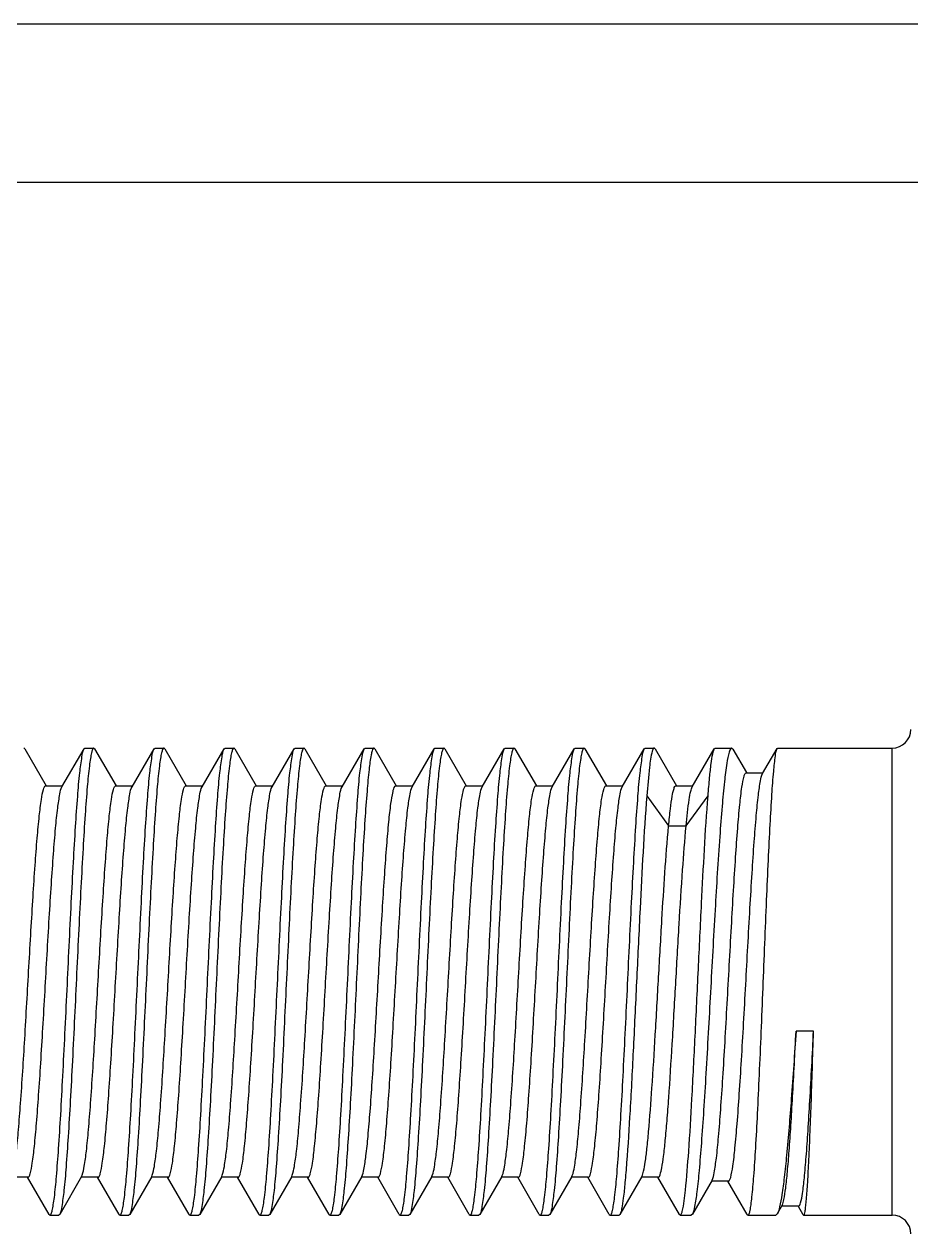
# Model space of a CAD drawing. Extents: x 27938 to 1042331, y -235042 to 1535213.
# Drawn here: x 725276.3 to 725431.6, y 744957.1 to 745168.9 of the extents above; entities that cross this region are included whole.
import ezdxf

# ---------------------------------------------------------------- set-up
doc = ezdxf.new("R2010")
doc.units = 0
doc.header["$LTSCALE"] = 1000
doc.header["$MEASUREMENT"] = 0

msp = doc.modelspace()

# ---------------------------------------------------------------- linework, layer by layer
for p, q in [((726415.84, 745168.86), (724969.55, 745168.85)), ((726415.84, 745141.15), (725271.73, 745141.15)), ((725276.37, 745041.96), (725276.2, 745042.1)), ((725276.37, 745041.96), (725280.13, 745035.48)), ((725282.9, 745035.31), (725286.77, 745041.96)), ((725286.77, 745041.96), (725286.93, 745042.1)), ((725286.93, 745042.1), (725288.47, 745042.1)), ((725286.93, 745042.1), (725288.47, 745042.1)), ((725288.47, 745042.1), (725288.45, 745042.1)), ((725288.63, 745041.96), (725288.47, 745042.1)), ((725288.63, 745041.96), (725292.39, 745035.48)), ((725295.17, 745035.31), (725299.04, 745041.96)), ((725299.04, 745041.96), (725299.2, 745042.1)), ((725299.2, 745042.1), (725300.74, 745042.1)), ((725299.2, 745042.1), (725300.74, 745042.1)), ((725300.74, 745042.1), (725300.71, 745042.1)), ((725300.9, 745041.96), (725300.74, 745042.1)), ((725300.9, 745041.96), (725304.66, 745035.48)), ((725307.44, 745035.31), (725311.31, 745041.96)), ((725311.31, 745041.96), (725311.47, 745042.1)), ((725311.47, 745042.1), (725313, 745042.1)), ((725311.47, 745042.1), (725313, 745042.1)), ((725313, 745042.1), (725312.98, 745042.1)), ((725313.16, 745041.96), (725313, 745042.1)), ((725313.16, 745041.96), (725316.92, 745035.48)), ((725319.7, 745035.31), (725323.57, 745041.96)), ((725323.57, 745041.96), (725323.73, 745042.1)), ((725323.73, 745042.1), (725325.27, 745042.1)), ((725323.73, 745042.1), (725325.27, 745042.1)), ((725325.27, 745042.1), (725325.25, 745042.1)), ((725325.43, 745041.96), (725325.27, 745042.1)), ((725325.43, 745041.96), (725329.19, 745035.48)), ((725331.97, 745035.31), (725335.84, 745041.96)), ((725335.84, 745041.96), (725336, 745042.1)), ((725336, 745042.1), (725337.54, 745042.1)), ((725336, 745042.1), (725337.43, 745042.1)), ((725337.48, 745042.09), (725337.43, 745042.04)), ((725337.54, 745042.1), (725337.48, 745042.09)), ((725337.7, 745041.96), (725337.54, 745042.1)), ((725337.7, 745041.96), (725341.46, 745035.48)), ((725344.24, 745035.31), (725348.11, 745041.96)), ((725348.11, 745041.96), (725348.16, 745042.04)), ((725348.16, 745042.04), (725348.21, 745042.09)), ((725348.21, 745042.09), (725348.27, 745042.1)), ((725348.27, 745042.1), (725349.8, 745042.1)), ((725348.27, 745042.1), (725349.8, 745042.1)), ((725349.8, 745042.1), (725349.78, 745042.1)), ((725349.96, 745041.96), (725349.8, 745042.1)), ((725349.96, 745041.96), (725353.72, 745035.48)), ((725356.5, 745035.31), (725360.37, 745041.96)), ((725360.37, 745041.96), (725360.53, 745042.1)), ((725360.53, 745042.1), (725362.07, 745042.1)), ((725360.53, 745042.1), (725362.07, 745042.1)), ((725362.07, 745042.1), (725362.05, 745042.1)), ((725362.23, 745041.96), (725362.07, 745042.1)), ((725362.23, 745041.96), (725365.99, 745035.48)), ((725368.77, 745035.31), (725372.64, 745041.96)), ((725372.64, 745041.96), (725372.8, 745042.1)), ((725372.8, 745042.1), (725374.34, 745042.1)), ((725372.8, 745042.1), (725374.34, 745042.1)), ((725374.34, 745042.1), (725374.31, 745042.1)), ((725374.5, 745041.96), (725374.34, 745042.1)), ((725374.5, 745041.96), (725378.26, 745035.48)), ((725381.03, 745035.31), (725384.9, 745041.96)), ((725384.9, 745041.96), (725385.07, 745042.1)), ((725385.07, 745042.1), (725386.61, 745042.1)), ((725385.07, 745042.1), (725386.61, 745042.1)), ((725386.78, 745041.96), (725386.61, 745042.1)), ((725386.78, 745041.96), (725390.53, 745035.5)), ((725393.3, 745035.33), (725397.16, 745041.97)), ((725397.16, 745041.97), (725397.32, 745042.1)), ((725397.32, 745042.1), (725400.2, 745042.1)), ((725397.32, 745042.1), (725400.2, 745042.1)), ((725400.43, 745041.9), (725400.2, 745042.1)), ((725400.43, 745041.9), (725402.8, 745037.83)), ((725405.62, 745037.63), (725408.16, 745042.01)), ((725408.16, 745042.01), (725408.26, 745042.1)), ((725408.26, 745042.1), (725428.31, 745042.1)), ((725408.26, 745042.1), (725428.31, 745042.1)), ((725428.31, 744960.32), (725428.31, 745042.1)), ((725402.73, 745037.79), (725405.71, 745037.79)), ((725280.03, 745035.48), (725283, 745035.48)), ((725292.3, 745035.48), (725295.27, 745035.48)), ((725304.56, 745035.48), (725307.53, 745035.48)), ((725316.83, 745035.48), (725319.8, 745035.48)), ((725329.09, 745035.48), (725332.07, 745035.48)), ((725341.25, 745035.43), (725341.36, 745035.48)), ((725341.36, 745035.48), (725344.33, 745035.48)), ((725353.63, 745035.48), (725356.6, 745035.48)), ((725365.89, 745035.48), (725368.86, 745035.48)), ((725378.16, 745035.48), (725381.13, 745035.48)), ((725385.33, 745033.76), (725389.16, 745028.48)), ((725390.43, 745035.5), (725393.4, 745035.5)), ((725392.22, 745028.48), (725396.06, 745033.76)), ((725389.16, 745028.48), (725392.22, 745028.48)), ((725414.54, 744992.51), (725411.47, 744992.51)), ((725276.96, 744966.95), (725273.99, 744966.95)), ((725280.64, 744960.46), (725276.87, 744966.95)), ((725286.35, 744967.11), (725282.5, 744960.46)), ((725289.23, 744966.95), (725286.26, 744966.95)), ((725286.35, 744967.11), (725286.45, 744967.33)), ((725292.91, 744960.46), (725289.13, 744966.95)), ((725298.62, 744967.11), (725294.77, 744960.46)), ((725301.5, 744966.95), (725298.52, 744966.95)), ((725298.62, 744967.11), (725298.72, 744967.32)), ((725305.17, 744960.46), (725301.4, 744966.95)), ((725310.89, 744967.11), (725307.03, 744960.46)), ((725313.76, 744966.95), (725310.79, 744966.95)), ((725310.89, 744967.11), (725310.98, 744967.31)), ((725317.44, 744960.46), (725313.67, 744966.95)), ((725323.15, 744967.11), (725319.3, 744960.46)), ((725326.03, 744966.95), (725323.06, 744966.95)), ((725323.15, 744967.11), (725323.24, 744967.31)), ((725329.71, 744960.46), (725325.93, 744966.95)), ((725335.42, 744967.11), (725331.56, 744960.46)), ((725338.29, 744966.95), (725335.32, 744966.95)), ((725341.97, 744960.46), (725338.2, 744966.95)), ((725347.69, 744967.11), (725343.83, 744960.46)), ((725350.56, 744966.95), (725347.59, 744966.95)), ((725347.69, 744967.11), (725347.77, 744967.29)), ((725354.24, 744960.46), (725350.46, 744966.95)), ((725359.95, 744967.11), (725356.1, 744960.46)), ((725362.83, 744966.95), (725359.86, 744966.95)), ((725359.95, 744967.11), (725360.03, 744967.28)), ((725366.51, 744960.46), (725362.73, 744966.95)), ((725372.22, 744967.11), (725368.36, 744960.46)), ((725375.09, 744966.95), (725372.12, 744966.95)), ((725372.22, 744967.11), (725372.29, 744967.27)), ((725378.77, 744960.46), (725375, 744966.95)), ((725384.48, 744967.11), (725380.63, 744960.46)), ((725387.36, 744966.95), (725384.39, 744966.95)), ((725391.04, 744960.46), (725387.26, 744966.95)), ((725396.77, 744966.43), (725393.32, 744960.5)), ((725399.65, 744966.27), (725396.67, 744966.27)), ((725402.94, 744960.44), (725399.55, 744966.27)), ((725409.05, 744962.04), (725408.19, 744960.57)), ((725411.95, 744961.9), (725408.96, 744961.9)), ((725412.74, 744960.39), (725411.88, 744961.86)), ((725280.64, 744960.46), (725280.8, 744960.32)), ((725280.8, 744960.32), (725280.82, 744960.33)), ((725280.8, 744960.32), (725282.34, 744960.32)), ((725280.8, 744960.32), (725282.34, 744960.32)), ((725282.5, 744960.46), (725282.34, 744960.32)), ((725292.91, 744960.46), (725293.07, 744960.32)), ((725293.07, 744960.32), (725293.09, 744960.33)), ((725293.07, 744960.32), (725294.6, 744960.32)), ((725293.07, 744960.32), (725294.6, 744960.32)), ((725294.77, 744960.46), (725294.6, 744960.32)), ((725305.17, 744960.46), (725305.33, 744960.32)), ((725305.33, 744960.32), (725305.36, 744960.33)), ((725305.33, 744960.32), (725306.87, 744960.32)), ((725305.33, 744960.32), (725306.87, 744960.32)), ((725307.03, 744960.46), (725306.87, 744960.32)), ((725317.44, 744960.46), (725317.6, 744960.32)), ((725317.6, 744960.32), (725317.62, 744960.33)), ((725317.6, 744960.32), (725319.14, 744960.32)), ((725317.6, 744960.32), (725319.14, 744960.32)), ((725319.3, 744960.46), (725319.14, 744960.32)), ((725329.71, 744960.46), (725329.87, 744960.32)), ((725329.87, 744960.32), (725329.89, 744960.33)), ((725329.87, 744960.32), (725331.4, 744960.32)), ((725329.87, 744960.32), (725331.4, 744960.32)), ((725331.56, 744960.46), (725331.4, 744960.32)), ((725341.97, 744960.46), (725342.13, 744960.32)), ((725342.13, 744960.32), (725342.16, 744960.33)), ((725342.13, 744960.32), (725343.67, 744960.32)), ((725342.13, 744960.32), (725343.67, 744960.32)), ((725343.83, 744960.46), (725343.67, 744960.32)), ((725354.24, 744960.46), (725354.4, 744960.32)), ((725354.4, 744960.32), (725354.42, 744960.33)), ((725354.4, 744960.32), (725355.94, 744960.32)), ((725354.4, 744960.32), (725355.94, 744960.32)), ((725356.1, 744960.46), (725355.94, 744960.32)), ((725366.51, 744960.46), (725366.67, 744960.32)), ((725366.67, 744960.32), (725366.69, 744960.33)), ((725366.67, 744960.32), (725368.2, 744960.32)), ((725366.67, 744960.32), (725368.2, 744960.32)), ((725368.36, 744960.46), (725368.2, 744960.32)), ((725378.77, 744960.46), (725378.93, 744960.32)), ((725378.93, 744960.32), (725378.95, 744960.33)), ((725378.93, 744960.32), (725380.47, 744960.32)), ((725378.93, 744960.32), (725380.47, 744960.32)), ((725380.63, 744960.46), (725380.47, 744960.32)), ((725391.04, 744960.46), (725391.2, 744960.32)), ((725391.2, 744960.32), (725393.12, 744960.32)), ((725391.2, 744960.32), (725393.12, 744960.32)), ((725393.32, 744960.5), (725393.12, 744960.32)), ((725402.94, 744960.44), (725403.07, 744960.32)), ((725403.07, 744960.32), (725403.09, 744960.33)), ((725403.07, 744960.32), (725407.91, 744960.32)), ((725403.07, 744960.32), (725407.91, 744960.32)), ((725408.19, 744960.57), (725407.91, 744960.32)), ((725412.74, 744960.39), (725412.81, 744960.32)), ((725412.81, 744960.32), (725412.82, 744960.33)), ((725412.81, 744960.32), (725428.31, 744960.32)), ((725412.81, 744960.32), (725428.31, 744960.32))]:
    msp.add_line(p, q)
for centre, start, end in [((725428.31, 745045.37), 270, 0), ((725428.31, 744957.05), 0, 90)]:
    msp.add_arc(centre, 3.27, start, end)
for points, knots in [([(725280.82, 744960.33), (725280.92, 744960.35), (725281.07, 744960.68), (725281.23, 744961.25), (725281.41, 744962.24), (725281.68, 744964.2), (725281.99, 744967.49), (725282.35, 744972.3), (725282.71, 744978.17), (725283.07, 744984.87), (725283.44, 744992.16), (725283.92, 745002.29), (725284.39, 745012.31), (725284.9, 745021.85), (725285.25, 745028.05), (725285.62, 745033.28), (725285.95, 745037.37), (725286.34, 745040.1), (725286.54, 745041.55), (725286.77, 745041.96)], [0, 0, 0, 0, 0.003606, 0.011247, 0.023193, 0.039402, 0.084085, 0.143776, 0.216348, 0.299195, 0.389329, 0.483501, 0.670341, 0.756263, 0.832981, 0.897738, 0.948217, 0.982646, 1, 1, 1, 1]), ([(725288.45, 745042.1), (725288.35, 745042.07), (725288.2, 745041.74), (725288.04, 745041.17), (725287.86, 745040.19), (725287.6, 745038.23), (725287.28, 745034.94), (725286.93, 745030.12), (725286.57, 745024.25), (725286.2, 745017.55), (725285.84, 745010.26), (725285.35, 745000.14), (725284.88, 744990.12), (725284.38, 744980.59), (725284.02, 744974.38), (725283.65, 744969.15), (725283.33, 744965.06), (725282.94, 744962.32), (725282.74, 744960.88), (725282.5, 744960.46)], [0, 0, 0, 0, 0.003611, 0.011257, 0.023206, 0.039418, 0.084102, 0.143789, 0.216352, 0.299187, 0.389308, 0.483467, 0.670284, 0.756201, 0.832919, 0.897682, 0.948173, 0.982621, 1, 1, 1, 1]), ([(725293.09, 744960.33), (725293.19, 744960.35), (725293.34, 744960.68), (725293.5, 744961.25), (725293.68, 744962.24), (725293.94, 744964.2), (725294.26, 744967.49), (725294.61, 744972.3), (725294.97, 744978.17), (725295.34, 744984.87), (725295.7, 744992.16), (725296.19, 745002.29), (725296.66, 745012.31), (725297.16, 745021.85), (725297.52, 745028.05), (725297.89, 745033.28), (725298.21, 745037.37), (725298.6, 745040.1), (725298.8, 745041.55), (725299.04, 745041.96)], [0, 0, 0, 0, 0.003605, 0.011245, 0.02319, 0.039399, 0.084083, 0.143774, 0.216346, 0.299192, 0.389329, 0.483503, 0.670341, 0.756263, 0.832983, 0.89774, 0.948218, 0.982646, 1, 1, 1, 1]), ([(725300.71, 745042.1), (725300.62, 745042.07), (725300.47, 745041.74), (725300.31, 745041.17), (725300.13, 745040.19), (725299.86, 745038.23), (725299.55, 745034.94), (725299.19, 745030.12), (725298.83, 745024.25), (725298.47, 745017.55), (725298.1, 745010.26), (725297.62, 745000.14), (725297.14, 744990.12), (725296.64, 744980.59), (725296.29, 744974.38), (725295.92, 744969.15), (725295.59, 744965.06), (725295.2, 744962.32), (725295, 744960.88), (725294.77, 744960.46)], [0, 0, 0, 0, 0.00361, 0.011255, 0.023204, 0.039415, 0.084097, 0.14378, 0.216342, 0.299177, 0.389299, 0.483455, 0.670274, 0.756194, 0.832913, 0.897676, 0.948169, 0.98262, 1, 1, 1, 1]), ([(725305.36, 744960.33), (725305.45, 744960.35), (725305.61, 744960.68), (725305.76, 744961.25), (725305.94, 744962.24), (725306.21, 744964.2), (725306.52, 744967.49), (725306.88, 744972.31), (725307.24, 744978.17), (725307.6, 744984.87), (725307.97, 744992.17), (725308.45, 745002.29), (725308.93, 745012.31), (725309.43, 745021.85), (725309.79, 745028.05), (725310.15, 745033.28), (725310.48, 745037.37), (725310.87, 745040.1), (725311.07, 745041.55), (725311.31, 745041.96)], [0, 0, 0, 0, 0.003606, 0.011248, 0.023195, 0.039406, 0.084093, 0.143786, 0.216358, 0.299206, 0.389346, 0.483519, 0.670351, 0.756273, 0.832991, 0.897744, 0.948219, 0.982646, 1, 1, 1, 1]), ([(725312.98, 745042.1), (725312.89, 745042.07), (725312.73, 745041.74), (725312.57, 745041.17), (725312.4, 745040.19), (725312.13, 745038.23), (725311.82, 745034.94), (725311.46, 745030.12), (725311.1, 745024.25), (725310.73, 745017.55), (725310.37, 745010.26), (725309.88, 745000.13), (725309.41, 744990.12), (725308.91, 744980.58), (725308.55, 744974.38), (725308.18, 744969.15), (725307.86, 744965.06), (725307.47, 744962.32), (725307.27, 744960.88), (725307.03, 744960.46)], [0, 0, 0, 0, 0.003613, 0.011261, 0.023214, 0.039428, 0.084117, 0.143805, 0.21637, 0.299211, 0.389338, 0.483496, 0.670304, 0.756216, 0.832931, 0.89769, 0.948176, 0.982622, 1, 1, 1, 1]), ([(725317.62, 744960.33), (725317.72, 744960.35), (725317.87, 744960.68), (725318.03, 744961.25), (725318.21, 744962.24), (725318.48, 744964.2), (725318.79, 744967.49), (725319.15, 744972.3), (725319.51, 744978.17), (725319.87, 744984.87), (725320.23, 744992.16), (725320.72, 745002.29), (725321.19, 745012.31), (725321.69, 745021.84), (725322.05, 745028.05), (725322.42, 745033.28), (725322.75, 745037.37), (725323.14, 745040.1), (725323.33, 745041.55), (725323.57, 745041.96)], [0, 0, 0, 0, 0.003605, 0.011245, 0.02319, 0.039398, 0.084078, 0.143767, 0.216337, 0.299182, 0.389315, 0.483487, 0.670329, 0.756258, 0.83298, 0.897737, 0.948214, 0.982645, 1, 1, 1, 1]), ([(725325.25, 745042.1), (725325.15, 745042.07), (725325, 745041.74), (725324.84, 745041.17), (725324.66, 745040.19), (725324.4, 745038.23), (725324.08, 745034.94), (725323.73, 745030.12), (725323.36, 745024.25), (725323, 745017.55), (725322.64, 745010.26), (725322.15, 745000.14), (725321.68, 744990.12), (725321.18, 744980.59), (725320.82, 744974.38), (725320.45, 744969.15), (725320.13, 744965.06), (725319.74, 744962.32), (725319.54, 744960.88), (725319.3, 744960.46)], [0, 0, 0, 0, 0.00361, 0.011255, 0.023204, 0.039414, 0.084096, 0.14378, 0.216342, 0.299175, 0.389295, 0.483453, 0.670272, 0.756195, 0.832918, 0.89768, 0.94817, 0.98262, 1, 1, 1, 1]), ([(725329.89, 744960.33), (725329.99, 744960.35), (725330.14, 744960.68), (725330.3, 744961.25), (725330.48, 744962.24), (725330.74, 744964.2), (725331.06, 744967.49), (725331.41, 744972.31), (725331.77, 744978.18), (725332.14, 744984.87), (725332.5, 744992.17), (725332.99, 745002.3), (725333.46, 745012.31), (725333.96, 745021.85), (725334.32, 745028.05), (725334.69, 745033.28), (725335.01, 745037.37), (725335.4, 745040.1), (725335.6, 745041.55), (725335.84, 745041.96)], [0, 0, 0, 0, 0.003608, 0.011251, 0.0232, 0.039412, 0.0841, 0.143792, 0.216367, 0.299219, 0.389359, 0.483531, 0.670361, 0.756279, 0.832994, 0.897747, 0.94822, 0.982647, 1, 1, 1, 1]), ([(725337.43, 745042.04), (725337.34, 745041.93), (725337.2, 745041.54), (725336.92, 745040.33), (725336.64, 745037.94), (725336.28, 745034.16), (725335.93, 745029.2), (725335.57, 745023.27), (725335.22, 745016.56), (725334.86, 745009.31), (725334.38, 744999.32), (725333.91, 744989.47), (725333.42, 744980.12), (725333.06, 744974.05), (725332.7, 744968.95), (725332.38, 744964.95), (725332, 744962.28), (725331.8, 744960.87), (725331.56, 744960.46)], [0, 0, 0, 0, 0.005244, 0.014609, 0.045815, 0.092875, 0.154195, 0.22765, 0.310678, 0.400368, 0.493572, 0.677434, 0.761652, 0.836715, 0.899999, 0.949307, 0.982964, 1, 1, 1, 1]), ([(725342.16, 744960.33), (725342.25, 744960.35), (725342.4, 744960.68), (725342.56, 744961.25), (725342.74, 744962.23), (725343.01, 744964.19), (725343.32, 744967.48), (725343.68, 744972.3), (725344.04, 744978.17), (725344.4, 744984.87), (725344.77, 744992.16), (725345.25, 745002.29), (725345.73, 745012.31), (725346.23, 745021.84), (725346.58, 745028.05), (725346.95, 745033.28), (725347.28, 745037.37), (725347.67, 745040.1), (725347.87, 745041.55), (725348.11, 745041.96)], [0, 0, 0, 0, 0.003598, 0.011231, 0.023168, 0.039371, 0.084041, 0.143721, 0.216288, 0.299135, 0.389272, 0.483446, 0.670301, 0.756235, 0.832961, 0.897725, 0.94821, 0.982644, 1, 1, 1, 1]), ([(725349.78, 745042.1), (725349.68, 745042.07), (725349.53, 745041.74), (725349.37, 745041.17), (725349.19, 745040.19), (725348.93, 745038.23), (725348.61, 745034.94), (725348.26, 745030.12), (725347.9, 745024.25), (725347.53, 745017.55), (725347.17, 745010.26), (725346.68, 745000.14), (725346.21, 744990.12), (725345.71, 744980.59), (725345.35, 744974.38), (725344.98, 744969.15), (725344.66, 744965.06), (725344.27, 744962.32), (725344.07, 744960.88), (725343.83, 744960.46)], [0, 0, 0, 0, 0.00361, 0.011255, 0.023204, 0.039415, 0.0841, 0.143787, 0.21635, 0.299184, 0.389308, 0.483468, 0.670284, 0.7562, 0.83292, 0.897683, 0.948173, 0.982621, 1, 1, 1, 1]), ([(725354.42, 744960.33), (725354.52, 744960.35), (725354.67, 744960.68), (725354.83, 744961.25), (725355.01, 744962.24), (725355.27, 744964.2), (725355.59, 744967.49), (725355.94, 744972.3), (725356.31, 744978.17), (725356.67, 744984.87), (725357.03, 744992.16), (725357.52, 745002.29), (725357.99, 745012.31), (725358.49, 745021.85), (725358.85, 745028.05), (725359.22, 745033.28), (725359.54, 745037.37), (725359.93, 745040.1), (725360.13, 745041.55), (725360.37, 745041.96)], [0, 0, 0, 0, 0.003606, 0.011247, 0.023192, 0.039401, 0.084085, 0.143776, 0.216348, 0.299195, 0.38933, 0.483503, 0.670342, 0.756264, 0.832982, 0.897739, 0.948217, 0.982647, 1, 1, 1, 1]), ([(725362.05, 745042.1), (725361.95, 745042.07), (725361.8, 745041.74), (725361.64, 745041.17), (725361.46, 745040.19), (725361.19, 745038.23), (725360.88, 745034.94), (725360.52, 745030.12), (725360.16, 745024.25), (725359.8, 745017.55), (725359.44, 745010.26), (725358.95, 745000.14), (725358.48, 744990.12), (725357.98, 744980.59), (725357.62, 744974.38), (725357.25, 744969.15), (725356.92, 744965.06), (725356.54, 744962.32), (725356.33, 744960.88), (725356.1, 744960.46)], [0, 0, 0, 0, 0.003611, 0.011257, 0.023206, 0.039418, 0.084102, 0.143788, 0.216352, 0.299187, 0.389308, 0.483466, 0.670283, 0.7562, 0.832918, 0.897681, 0.948172, 0.982621, 1, 1, 1, 1]), ([(725366.69, 744960.33), (725366.78, 744960.35), (725366.94, 744960.68), (725367.09, 744961.25), (725367.27, 744962.24), (725367.54, 744964.2), (725367.85, 744967.49), (725368.21, 744972.3), (725368.57, 744978.17), (725368.93, 744984.87), (725369.3, 744992.16), (725369.79, 745002.29), (725370.26, 745012.31), (725370.76, 745021.85), (725371.12, 745028.05), (725371.49, 745033.28), (725371.81, 745037.37), (725372.2, 745040.1), (725372.4, 745041.55), (725372.64, 745041.96)], [0, 0, 0, 0, 0.003604, 0.011244, 0.023189, 0.039398, 0.084081, 0.143773, 0.216344, 0.29919, 0.389328, 0.483502, 0.67034, 0.756263, 0.832984, 0.89774, 0.948217, 0.982646, 1, 1, 1, 1]), ([(725374.31, 745042.1), (725374.22, 745042.07), (725374.06, 745041.74), (725373.91, 745041.17), (725373.73, 745040.19), (725373.46, 745038.23), (725373.15, 745034.94), (725372.79, 745030.12), (725372.43, 745024.25), (725372.07, 745017.55), (725371.7, 745010.26), (725371.22, 745000.14), (725370.74, 744990.12), (725370.24, 744980.59), (725369.88, 744974.38), (725369.52, 744969.15), (725369.19, 744965.06), (725368.8, 744962.32), (725368.6, 744960.88), (725368.36, 744960.46)], [0, 0, 0, 0, 0.00361, 0.011255, 0.023205, 0.039416, 0.084097, 0.143781, 0.216343, 0.299178, 0.3893, 0.483456, 0.670274, 0.756195, 0.832914, 0.897676, 0.948169, 0.98262, 1, 1, 1, 1]), ([(725378.95, 744960.33), (725379.05, 744960.35), (725379.2, 744960.68), (725379.36, 744961.25), (725379.54, 744962.24), (725379.81, 744964.2), (725380.12, 744967.49), (725380.48, 744972.31), (725380.84, 744978.17), (725381.2, 744984.87), (725381.57, 744992.17), (725382.05, 745002.29), (725382.52, 745012.31), (725383.03, 745021.85), (725383.38, 745028.05), (725383.75, 745033.28), (725384.08, 745037.37), (725384.47, 745040.1), (725384.67, 745041.55), (725384.9, 745041.96)], [0, 0, 0, 0, 0.003606, 0.011247, 0.023194, 0.039404, 0.084092, 0.143784, 0.216355, 0.299204, 0.389343, 0.483517, 0.670349, 0.756272, 0.83299, 0.897744, 0.948219, 0.982646, 1, 1, 1, 1]), ([(725386.29, 745041.56), (725386.02, 745040.66), (725385.72, 745038.03), (725385.46, 745035.43), (725385.33, 745033.76)], [0, 0, 0, 0, 0.35995, 1, 1, 1, 1]), ([(725386.61, 745042.1), (725386.58, 745042.1), (725386.38, 745041.98), (725386.34, 745041.74), (725386.29, 745041.56)], [0, 0, 0, 0, 0.135051, 1, 1, 1, 1]), ([(725399.77, 745041.41), (725399.57, 745040.77), (725399.27, 745039.04), (725398.87, 745035.87), (725398.48, 745031.59), (725397.91, 745024.11), (725397.25, 745013.24), (725396.49, 744999.41), (725395.85, 744987.71), (725395.31, 744978.92), (725394.92, 744973.26), (725394.54, 744968.5), (725394.18, 744964.77), (725393.79, 744962.24), (725393.55, 744960.89), (725393.32, 744960.5)], [0, 0, 0, 0, 0.024854, 0.064557, 0.117968, 0.183425, 0.34188, 0.519926, 0.695025, 0.774452, 0.845022, 0.904492, 0.95099, 0.983092, 1, 1, 1, 1]), ([(725396.06, 745033.76), (725396.15, 745034.82), (725396.31, 745036.7), (725396.56, 745039.15), (725396.83, 745040.82), (725397.01, 745041.7), (725397.16, 745041.97)], [0, 0, 0, 0, 0.384742, 0.682919, 0.888847, 1, 1, 1, 1]), ([(725400.2, 745042.1), (725400.16, 745042.1), (725399.9, 745041.96), (725399.84, 745041.64), (725399.77, 745041.41)], [0, 0, 0, 0, 0.138496, 1, 1, 1, 1]), ([(725403.09, 744960.33), (725403.18, 744960.35), (725403.31, 744960.69), (725403.46, 744961.26), (725403.62, 744962.26), (725403.85, 744964.23), (725404.13, 744967.56), (725404.44, 744972.42), (725404.76, 744978.34), (725405.07, 744985.1), (725405.39, 744992.44), (725405.7, 745000.11), (725406.01, 745007.82), (725406.31, 745015.28), (725406.62, 745022.23), (725406.92, 745028.42), (725407.23, 745033.59), (725407.48, 745037.62), (725407.82, 745040.25), (725407.94, 745041.64), (725408.16, 745042.01)], [0, 0, 0, 0, 0.003479, 0.011119, 0.023138, 0.039478, 0.084569, 0.144819, 0.218054, 0.30161, 0.392438, 0.487225, 0.582511, 0.674818, 0.760772, 0.837237, 0.901428, 0.951015, 0.984221, 1, 1, 1, 1]), ([(725396.77, 744966.43), (725397, 744966.83), (725397.22, 744968.16), (725397.6, 744970.68), (725397.94, 744974.38), (725398.31, 744979.07), (725398.68, 744984.6), (725399.18, 744993.02), (725399.66, 745001.82), (725400.15, 745010.67), (725400.51, 745016.98), (725400.87, 745022.75), (725401.23, 745027.77), (725401.58, 745031.87), (725401.91, 745034.88), (725402.24, 745036.74), (725402.47, 745037.54), (725402.65, 745037.79), (725402.73, 745037.79)], [0, 0, 0, 0, 0.018969, 0.055155, 0.107429, 0.173883, 0.252061, 0.339075, 0.526651, 0.6204, 0.709614, 0.791122, 0.862062, 0.919981, 0.962927, 0.989567, 0.996641, 1, 1, 1, 1]), ([(725399.65, 744966.27), (725399.73, 744966.27), (725399.91, 744966.53), (725400.16, 744967.37), (725400.49, 744969.3), (725400.83, 744972.41), (725401.2, 744976.63), (725401.56, 744981.77), (725401.93, 744987.64), (725402.3, 744994.03), (725402.79, 745002.89), (725403.26, 745011.65), (725403.76, 745019.98), (725404.12, 745025.39), (725404.48, 745029.96), (725404.81, 745033.55), (725405.18, 745035.97), (725405.4, 745037.26), (725405.62, 745037.63)], [0, 0, 0, 0, 0.003512, 0.010895, 0.03862, 0.083116, 0.142813, 0.21551, 0.298517, 0.388779, 0.482991, 0.669589, 0.75528, 0.831778, 0.896415, 0.946979, 0.981812, 1, 1, 1, 1]), ([(725274.19, 744967.34), (725274.38, 744967.84), (725274.63, 744969.26), (725274.98, 744971.9), (725275.32, 744975.57), (725275.83, 744982.1), (725276.42, 744991.61), (725276.99, 745001.69), (725277.47, 745010.01), (725277.82, 745015.93), (725278.18, 745021.34), (725278.53, 745026.05), (725278.89, 745029.91), (725279.22, 745032.74), (725279.54, 745034.48), (725279.77, 745035.25), (725279.95, 745035.48), (725280.03, 745035.48)], [0, 0, 0, 0, 0.023243, 0.062653, 0.117029, 0.184534, 0.349259, 0.534218, 0.626347, 0.713963, 0.794028, 0.863772, 0.920792, 0.963153, 0.989511, 0.996558, 1, 1, 1, 1]), ([(725276.96, 744966.95), (725277.04, 744966.95), (725277.22, 744967.19), (725277.46, 744967.98), (725277.79, 744969.79), (725278.12, 744972.71), (725278.48, 744976.7), (725278.84, 744981.55), (725279.21, 744987.12), (725279.57, 744993.19), (725280.06, 745001.66), (725280.53, 745010.06), (725281.03, 745018.08), (725281.39, 745023.33), (725281.75, 745027.77), (725282.09, 745031.28), (725282.46, 745033.67), (725282.69, 745034.94), (725282.9, 745035.31)], [0, 0, 0, 0, 0.003516, 0.010771, 0.037949, 0.081609, 0.140308, 0.211978, 0.294061, 0.383613, 0.477416, 0.664254, 0.750571, 0.827952, 0.893624, 0.945254, 0.981055, 1, 1, 1, 1]), ([(725286.45, 744967.33), (725286.64, 744967.83), (725286.89, 744969.24), (725287.24, 744971.88), (725287.59, 744975.54), (725288.09, 744982.07), (725288.68, 744991.58), (725289.25, 745001.66), (725289.73, 745009.98), (725290.09, 745015.91), (725290.45, 745021.33), (725290.8, 745026.04), (725291.15, 745029.9), (725291.48, 745032.73), (725291.8, 745034.48), (725292.04, 745035.25), (725292.22, 745035.48), (725292.3, 745035.48)], [0, 0, 0, 0, 0.023104, 0.0624, 0.116688, 0.184136, 0.348829, 0.533848, 0.62603, 0.713708, 0.793837, 0.863642, 0.920716, 0.963118, 0.989503, 0.996556, 1, 1, 1, 1]), ([(725289.23, 744966.95), (725289.31, 744966.95), (725289.49, 744967.19), (725289.73, 744967.98), (725290.06, 744969.79), (725290.39, 744972.71), (725290.75, 744976.7), (725291.11, 744981.55), (725291.47, 744987.12), (725291.84, 744993.19), (725292.32, 745001.66), (725292.8, 745010.06), (725293.29, 745018.08), (725293.65, 745023.33), (725294.02, 745027.77), (725294.35, 745031.28), (725294.73, 745033.67), (725294.95, 745034.94), (725295.17, 745035.31)], [0, 0, 0, 0, 0.003516, 0.010771, 0.037949, 0.081609, 0.140308, 0.211978, 0.294061, 0.383613, 0.477416, 0.664254, 0.750571, 0.827952, 0.893624, 0.945254, 0.981055, 1, 1, 1, 1]), ([(725298.72, 744967.32), (725298.91, 744967.81), (725299.16, 744969.22), (725299.51, 744971.85), (725299.85, 744975.51), (725300.36, 744982.03), (725300.95, 744991.55), (725301.52, 745001.63), (725302, 745009.96), (725302.35, 745015.89), (725302.71, 745021.31), (725303.06, 745026.03), (725303.42, 745029.89), (725303.75, 745032.73), (725304.07, 745034.48), (725304.31, 745035.25), (725304.48, 745035.48), (725304.56, 745035.48)], [0, 0, 0, 0, 0.022966, 0.062146, 0.116347, 0.183737, 0.348398, 0.533478, 0.625714, 0.713453, 0.793647, 0.863513, 0.92064, 0.963083, 0.989493, 0.996554, 1, 1, 1, 1]), ([(725301.5, 744966.95), (725301.58, 744966.95), (725301.75, 744967.19), (725302, 744967.98), (725302.32, 744969.79), (725302.66, 744972.71), (725303.02, 744976.7), (725303.38, 744981.55), (725303.74, 744987.12), (725304.1, 744993.19), (725304.59, 745001.66), (725305.06, 745010.06), (725305.56, 745018.08), (725305.92, 745023.33), (725306.29, 745027.77), (725306.62, 745031.28), (725306.99, 745033.67), (725307.22, 745034.94), (725307.44, 745035.31)], [0, 0, 0, 0, 0.003516, 0.010771, 0.037949, 0.081609, 0.140308, 0.211978, 0.294061, 0.383613, 0.477416, 0.664254, 0.750571, 0.827952, 0.893624, 0.945254, 0.981055, 1, 1, 1, 1]), ([(725310.98, 744967.31), (725311.17, 744967.8), (725311.42, 744969.21), (725311.77, 744971.83), (725312.11, 744975.48), (725312.62, 744982), (725313.21, 744991.51), (725313.78, 745001.6), (725314.26, 745009.93), (725314.62, 745015.87), (725314.98, 745021.3), (725315.33, 745026.02), (725315.68, 745029.89), (725316.01, 745032.73), (725316.33, 745034.48), (725316.57, 745035.25), (725316.75, 745035.48), (725316.83, 745035.48)], [0, 0, 0, 0, 0.022827, 0.061892, 0.116006, 0.183337, 0.347966, 0.533107, 0.625396, 0.713197, 0.793455, 0.863383, 0.920563, 0.963048, 0.989484, 0.996552, 1, 1, 1, 1]), ([(725313.76, 744966.95), (725313.84, 744966.95), (725314.02, 744967.19), (725314.26, 744967.98), (725314.59, 744969.79), (725314.92, 744972.71), (725315.28, 744976.7), (725315.64, 744981.55), (725316.01, 744987.12), (725316.37, 744993.19), (725316.86, 745001.66), (725317.33, 745010.06), (725317.83, 745018.08), (725318.19, 745023.33), (725318.55, 745027.77), (725318.89, 745031.28), (725319.26, 745033.67), (725319.48, 745034.94), (725319.7, 745035.31)], [0, 0, 0, 0, 0.003516, 0.010771, 0.037949, 0.081609, 0.140308, 0.211978, 0.294061, 0.383613, 0.477416, 0.664254, 0.750571, 0.827952, 0.893624, 0.945254, 0.981055, 1, 1, 1, 1]), ([(725323.24, 744967.31), (725323.43, 744967.79), (725323.68, 744969.19), (725324.04, 744971.8), (725324.38, 744975.45), (725324.89, 744981.96), (725325.48, 744991.48), (725326.05, 745001.57), (725326.53, 745009.91), (725326.88, 745015.85), (725327.24, 745021.28), (725327.59, 745026.01), (725327.95, 745029.88), (725328.28, 745032.72), (725328.6, 745034.48), (725328.84, 745035.25), (725329.02, 745035.48), (725329.09, 745035.48)], [0, 0, 0, 0, 0.022688, 0.061638, 0.115664, 0.182937, 0.347534, 0.532736, 0.625078, 0.712941, 0.793264, 0.863253, 0.920487, 0.963013, 0.989475, 0.996549, 1, 1, 1, 1]), ([(725326.03, 744966.95), (725326.11, 744966.95), (725326.29, 744967.19), (725326.53, 744967.98), (725326.86, 744969.79), (725327.19, 744972.71), (725327.55, 744976.7), (725327.91, 744981.55), (725328.27, 744987.12), (725328.64, 744993.19), (725329.12, 745001.66), (725329.59, 745010.06), (725330.09, 745018.08), (725330.45, 745023.33), (725330.82, 745027.77), (725331.15, 745031.28), (725331.52, 745033.67), (725331.75, 745034.94), (725331.97, 745035.31)], [0, 0, 0, 0, 0.003516, 0.010771, 0.037949, 0.081609, 0.140308, 0.211978, 0.294061, 0.383613, 0.477416, 0.664254, 0.750571, 0.827952, 0.893624, 0.945254, 0.981055, 1, 1, 1, 1]), ([(725335.42, 744967.11), (725335.63, 744967.48), (725335.86, 744968.71), (725336.22, 744971.03), (725336.55, 744974.43), (725336.91, 744978.75), (725337.26, 744983.85), (725337.75, 744991.67), (725338.33, 745001.93), (725338.92, 745012.15), (725339.41, 745019.84), (725339.76, 745024.78), (725340.12, 745028.87), (725340.44, 745032.06), (725340.82, 745034.07), (725341.01, 745035.19), (725341.25, 745035.43)], [0, 0, 0, 0, 0.018521, 0.053335, 0.103489, 0.167313, 0.24262, 0.326812, 0.509979, 0.691635, 0.773988, 0.846813, 0.907599, 0.95427, 0.985299, 1, 1, 1, 1]), ([(725338.29, 744966.95), (725338.37, 744966.95), (725338.55, 744967.19), (725338.8, 744967.98), (725339.12, 744969.79), (725339.46, 744972.71), (725339.82, 744976.7), (725340.17, 744981.55), (725340.54, 744987.12), (725340.9, 744993.19), (725341.39, 745001.66), (725341.86, 745010.06), (725342.36, 745018.08), (725342.72, 745023.33), (725343.08, 745027.77), (725343.42, 745031.28), (725343.79, 745033.67), (725344.02, 745034.94), (725344.24, 745035.31)], [0, 0, 0, 0, 0.003515, 0.010771, 0.037948, 0.081607, 0.140304, 0.211972, 0.294053, 0.383603, 0.477405, 0.664241, 0.750559, 0.82794, 0.893613, 0.945246, 0.981049, 1, 1, 1, 1]), ([(725347.77, 744967.29), (725347.96, 744967.76), (725348.21, 744969.15), (725348.56, 744971.75), (725348.9, 744975.39), (725349.42, 744981.9), (725350, 744991.41), (725350.58, 745001.51), (725351.06, 745009.86), (725351.41, 745015.81), (725351.77, 745021.25), (725352.13, 745025.99), (725352.48, 745029.87), (725352.81, 745032.72), (725353.13, 745034.48), (725353.37, 745035.24), (725353.55, 745035.48), (725353.63, 745035.48)], [0, 0, 0, 0, 0.022411, 0.061128, 0.114979, 0.182135, 0.346668, 0.531991, 0.624441, 0.712428, 0.79288, 0.862992, 0.920333, 0.962942, 0.989457, 0.996545, 1, 1, 1, 1]), ([(725350.56, 744966.95), (725350.64, 744966.95), (725350.82, 744967.19), (725351.06, 744967.98), (725351.39, 744969.79), (725351.72, 744972.71), (725352.08, 744976.7), (725352.44, 744981.55), (725352.8, 744987.12), (725353.17, 744993.19), (725353.65, 745001.66), (725354.13, 745010.06), (725354.63, 745018.08), (725354.99, 745023.33), (725355.35, 745027.77), (725355.68, 745031.28), (725356.06, 745033.67), (725356.28, 745034.94), (725356.5, 745035.31)], [0, 0, 0, 0, 0.003515, 0.010772, 0.037949, 0.081609, 0.140308, 0.211978, 0.294061, 0.383612, 0.477416, 0.664253, 0.750571, 0.827952, 0.893624, 0.945254, 0.981055, 1, 1, 1, 1]), ([(725360.03, 744967.28), (725360.23, 744967.75), (725360.47, 744969.14), (725360.83, 744971.72), (725361.17, 744975.36), (725361.68, 744981.86), (725362.27, 744991.38), (725362.84, 745001.48), (725363.32, 745009.83), (725363.68, 745015.79), (725364.04, 745021.24), (725364.39, 745025.98), (725364.75, 745029.86), (725365.08, 745032.71), (725365.4, 745034.48), (725365.64, 745035.24), (725365.81, 745035.48), (725365.89, 745035.48)], [0, 0, 0, 0, 0.022272, 0.060873, 0.114636, 0.181733, 0.346234, 0.531618, 0.624122, 0.712171, 0.792687, 0.862862, 0.920257, 0.962907, 0.989448, 0.996542, 1, 1, 1, 1]), ([(725362.83, 744966.95), (725362.91, 744966.95), (725363.09, 744967.19), (725363.33, 744967.98), (725363.65, 744969.79), (725363.99, 744972.71), (725364.35, 744976.7), (725364.71, 744981.55), (725365.07, 744987.12), (725365.43, 744993.19), (725365.92, 745001.66), (725366.39, 745010.06), (725366.89, 745018.08), (725367.25, 745023.33), (725367.62, 745027.77), (725367.95, 745031.28), (725368.32, 745033.67), (725368.55, 745034.94), (725368.77, 745035.31)], [0, 0, 0, 0, 0.003515, 0.010772, 0.037949, 0.081609, 0.140308, 0.211978, 0.294061, 0.383612, 0.477415, 0.664253, 0.750571, 0.827952, 0.893624, 0.945254, 0.981055, 1, 1, 1, 1]), ([(725372.29, 744967.27), (725372.49, 744967.74), (725372.74, 744969.12), (725373.09, 744971.7), (725373.43, 744975.33), (725373.94, 744981.83), (725374.53, 744991.35), (725375.1, 745001.45), (725375.58, 745009.8), (725375.94, 745015.77), (725376.3, 745021.22), (725376.66, 745025.97), (725377.01, 745029.86), (725377.34, 745032.71), (725377.66, 745034.47), (725377.9, 745035.24), (725378.08, 745035.48), (725378.16, 745035.48)], [0, 0, 0, 0, 0.022133, 0.060618, 0.114292, 0.181331, 0.345799, 0.531244, 0.623802, 0.711913, 0.792495, 0.862731, 0.920179, 0.962872, 0.989439, 0.99654, 1, 1, 1, 1]), ([(725375.09, 744966.95), (725375.17, 744966.95), (725375.35, 744967.19), (725375.59, 744967.98), (725375.92, 744969.79), (725376.26, 744972.71), (725376.62, 744976.7), (725376.97, 744981.55), (725377.34, 744987.12), (725377.7, 744993.19), (725378.19, 745001.66), (725378.66, 745010.06), (725379.16, 745018.08), (725379.52, 745023.33), (725379.88, 745027.77), (725380.22, 745031.28), (725380.59, 745033.67), (725380.82, 745034.94), (725381.03, 745035.31)], [0, 0, 0, 0, 0.003515, 0.010772, 0.037949, 0.081609, 0.140308, 0.211978, 0.294061, 0.383612, 0.477415, 0.664253, 0.750571, 0.827952, 0.893624, 0.945254, 0.981055, 1, 1, 1, 1]), ([(725385.33, 745033.76), (725384.81, 745027.18), (725384.28, 745016.56), (725383.57, 745001.9), (725383.01, 744990.1), (725382.45, 744979.31), (725381.97, 744971.39), (725381.54, 744966.29), (725381.28, 744963.57), (725380.98, 744961.73), (725380.8, 744960.76), (725380.63, 744960.46)], [0, 0, 0, 0, 0.269192, 0.433946, 0.599559, 0.751167, 0.875181, 0.923254, 0.96054, 0.986252, 1, 1, 1, 1]), ([(725389.16, 745028.48), (725389.25, 745029.49), (725389.43, 745031.19), (725389.73, 745033.5), (725389.99, 745034.66), (725390.24, 745035.5), (725390.43, 745035.5)], [0, 0, 0, 0, 0.420495, 0.7305, 0.923007, 1, 1, 1, 1]), ([(725391.54, 744960.97), (725391.87, 744962.18), (725392.21, 744965.7), (725392.77, 744972.27), (725393.28, 744981.26), (725393.82, 744991.9), (725394.36, 745003.31), (725395.05, 745017.35), (725395.57, 745027.49), (725396.06, 745033.76)], [0, 0, 0, 0, 0.051689, 0.144713, 0.271544, 0.421712, 0.582779, 0.741399, 1, 1, 1, 1]), ([(725392.22, 745028.48), (725392.37, 745030.03), (725392.56, 745032.07), (725392.98, 745034.34), (725393.16, 745035.09), (725393.3, 745035.33)], [0, 0, 0, 0, 0.671595, 0.880111, 1, 1, 1, 1]), ([(725384.48, 744967.11), (725384.64, 744967.38), (725384.84, 744968.24), (725385.12, 744969.84), (725385.39, 744972.17), (725385.81, 744976.48), (725386.29, 744983.13), (725386.85, 744992.15), (725387.4, 745001.98), (725388.11, 745014.19), (725388.64, 745023.02), (725389.16, 745028.48)], [0, 0, 0, 0, 0.015086, 0.041871, 0.07998, 0.128634, 0.253127, 0.404426, 0.569162, 0.732754, 1, 1, 1, 1]), ([(725387.36, 744966.95), (725387.53, 744966.95), (725387.78, 744967.7), (725388.02, 744968.78), (725388.32, 744970.89), (725388.61, 744973.59), (725388.9, 744977.02), (725389.32, 744982.64), (725389.82, 744990.62), (725390.4, 745000.76), (725390.98, 745010.94), (725391.55, 745020.19), (725391.98, 745025.93), (725392.22, 745028.48)], [0, 0, 0, 0, 0.008312, 0.028859, 0.061939, 0.106893, 0.162683, 0.227987, 0.380684, 0.550376, 0.720797, 0.875605, 1, 1, 1, 1]), ([(725411.47, 744992.51), (725411.21, 744988.56), (725410.71, 744981.33), (725410.03, 744972.8), (725409.45, 744967.21), (725409.07, 744964.18), (725408.68, 744962.06), (725408.4, 744960.93), (725408.19, 744960.57)], [0, 0, 0, 0, 0.369025, 0.676578, 0.797829, 0.893394, 0.961137, 1, 1, 1, 1]), ([(725409.05, 744962.04), (725409.22, 744962.35), (725409.42, 744963.37), (725409.72, 744965.31), (725410, 744968.17), (725410.3, 744971.82), (725410.59, 744976.21), (725411.01, 744983.18), (725411.28, 744988.69), (725411.47, 744992.51)], [0, 0, 0, 0, 0.03477, 0.099862, 0.194036, 0.315014, 0.459836, 0.624963, 1, 1, 1, 1]), ([(725411.95, 744961.9), (725412.02, 744961.9), (725412.18, 744962.12), (725412.39, 744962.83), (725412.68, 744964.47), (725412.97, 744967.14), (725413.29, 744970.8), (725413.6, 744975.3), (725414.04, 744982.63), (725414.34, 744988.45), (725414.54, 744992.51)], [0, 0, 0, 0, 0.007029, 0.021662, 0.076602, 0.165188, 0.285057, 0.432865, 0.604499, 1, 1, 1, 1]), ([(725412.82, 744960.33), (725412.89, 744960.35), (725412.97, 744960.61), (725413.07, 744961.04), (725413.17, 744961.81), (725413.33, 744963.35), (725413.52, 744965.95), (725413.72, 744969.78), (725413.93, 744974.51), (725414.14, 744980), (725414.34, 744986.08), (725414.47, 744990.32), (725414.54, 744992.51)], [0, 0, 0, 0, 0.006463, 0.021259, 0.044741, 0.076818, 0.165921, 0.286162, 0.434178, 0.605806, 0.79621, 1, 1, 1, 1]), ([(725391.2, 744960.32), (725391.28, 744960.32), (725391.44, 744960.59), (725391.5, 744960.8), (725391.54, 744960.97)], [0, 0, 0, 0, 0.316243, 1, 1, 1, 1])]:
    msp.add_open_spline(points, degree=3, knots=knots)

doc.saveas('drawing.dxf')
